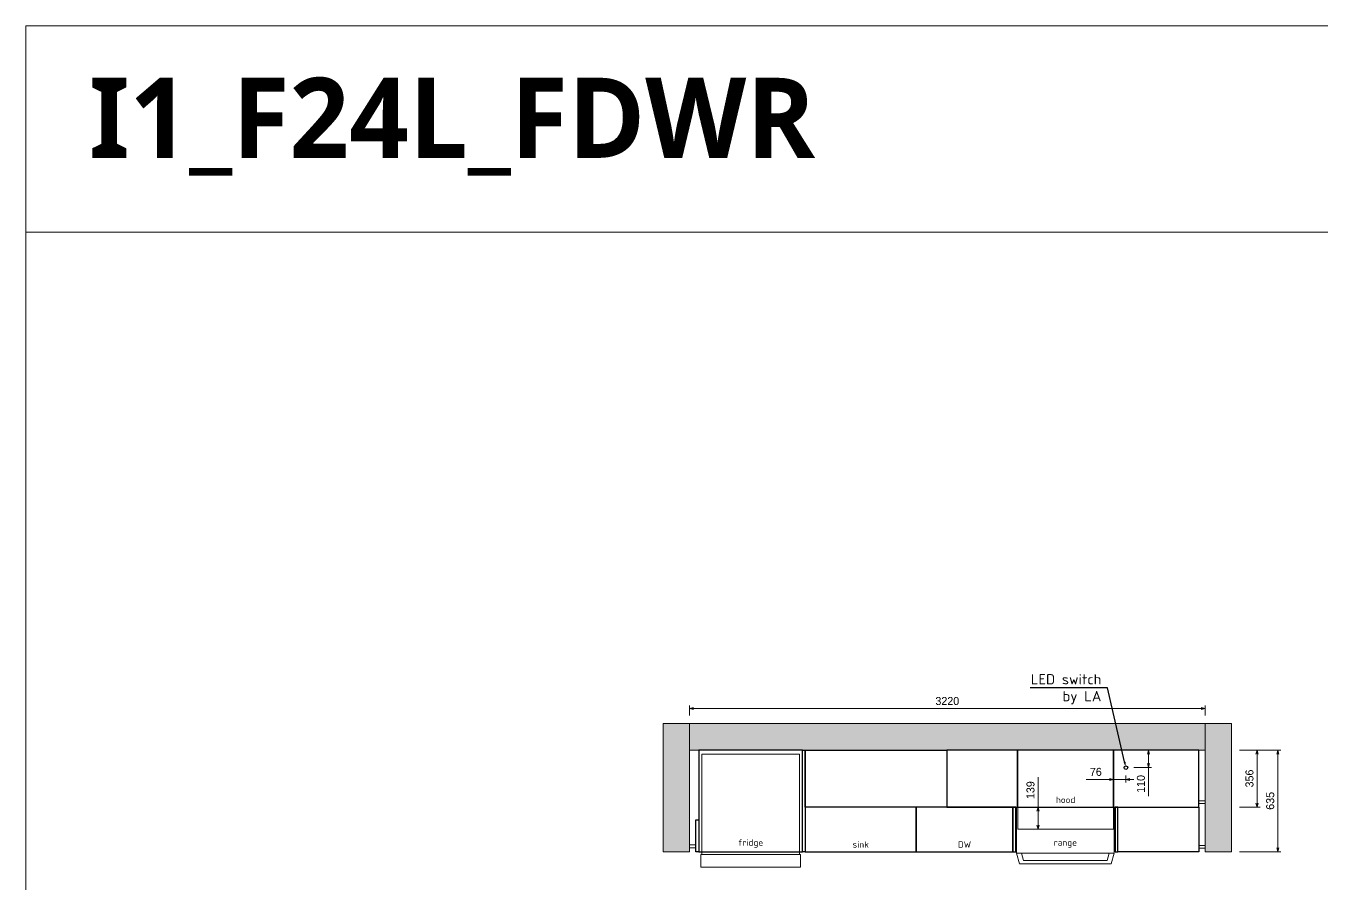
# Model space of a CAD drawing. Header units: millimetres. Extents: x 317748 to 451058, y -7309 to 88509.
# Drawn here: x 351148 to 359244, y 58147 to 63507 of the extents above; entities that cross this region are included whole.
import ezdxf
from ezdxf import colors
from ezdxf.entities.mleader import LeaderData, LeaderLine
from ezdxf.math import Vec2, Vec3

# ---------------------------------------------------------------- set-up
doc = ezdxf.new("R2010")
doc.units = ezdxf.units.MM
doc.header["$LTSCALE"] = 2
doc.header["$MEASUREMENT"] = 0
doc.header["$PDMODE"] = 3
doc.layers.get('0').update_dxf_attribs({"lineweight": 30})
doc.layers.get('Defpoints').update_dxf_attribs({"color": 255, "lineweight": 0})
for name, color, linetype, lineweight in [('4', 6, 'Continuous', 18), ('Appliances', 4, 'Continuous', 13), ('Cabinets', 7, 'Continuous', 25), ('Dims', 4, 'Continuous', 20), ('Hatch_grey', 253, 'Continuous', 5), ('KK + Filler', 252, 'Continuous', 18)]:
    doc.layers.add(name, color=color, linetype=linetype, lineweight=lineweight)
doc.styles.add('AGS', font='ags.shx')
doc.styles.add('style1', font='simplex.shx')
doc.dimstyles.new('mm LG 30', dxfattribs={"dimtxt": 50, "dimasz": 25, "dimexe": 19, "dimexo": 50, "dimgap": 22, "dimtad": 1, "dimdec": 0, "dimdsep": 46, "dimtxsty": 'AGS', "dimblk": 'OPEN30', "dimcen": 2, "dimclrd": 256, "dimclre": 256, "dimclrt": 256, "dimadec": 0, "dimazin": 0, "dimtm": 1e-09, "dimtfac": 1, "dimtdec": 0, "dimtmove": 0, "dimatfit": 3, "dimldrblk": 'OPEN30', "dimfxl": 1, "dimtolj": 1, "dimlwd": -1, "dimlwe": -1, "dimarcsym": 0})

# ---------------------------------------------------------------- blocks, each defined once
blk = doc.blocks.new('_Open30')
at = {"color": 0, "linetype": 'ByBlock', "lineweight": -2}
for p, q in [((-1, 0.27), (0, 0)), ((0, 0), (-1, -0.27)), ((0, 0), (-1, 0))]:
    blk.add_line(p, q, dxfattribs=at)
blk = doc.blocks.new('*D98')
at = {"layer": 'Defpoints', "color": 0, "ltscale": 2, "transparency": 16777216}
for p in [(358018.5, 58984.6), (358018.5, 58874.6), (358159.6, 58874.6)]:
    blk.add_point(p, dxfattribs=at)
at = {"layer": 'Dims', "ltscale": 2, "transparency": 16777216}
for p, q in [((358068.5, 58984.6), (358178.6, 58984.6)), ((358159.6, 58959.6), (358159.6, 58899.6)), ((358068.5, 58874.6), (358178.6, 58874.6)), ((358159.6, 58874.6), (358159.6, 58696.1))]:
    blk.add_line(p, q, dxfattribs=at)
at = {"layer": 'Dims', "ltscale": 2, "transparency": 16777216, "xscale": 25, "yscale": 25, "zscale": 25}
for p, rotation in [((358159.6, 58984.6), 90), ((358159.6, 58874.6), 270)]:
    blk.add_blockref('_Open30', p, dxfattribs=dict(at, rotation=rotation))
at = {"layer": 'Dims', "ltscale": 2, "transparency": 16777216, "insert": (358112.6, 58772.9), "char_height": 50, "attachment_point": 5, "rotation": 90, "style": 'AGS'}
blk.add_mtext('\\A1;110', dxfattribs=at)
blk = doc.blocks.new('*D99')
at = {"layer": 'Defpoints', "color": 0, "ltscale": 2, "transparency": 16777216}
for p in [(357942.3, 58874.6), (358018.5, 58874.6), (357942.3, 58800.7)]:
    blk.add_point(p, dxfattribs=at)
at = {"layer": 'Dims', "ltscale": 2, "transparency": 16777216}
for p, q in [((357917.3, 58800.7), (357769.7, 58800.7)), ((357942.3, 58824.6), (357942.3, 58781.7)), ((358018.5, 58800.7), (357942.3, 58800.7)), ((358018.5, 58824.6), (358018.5, 58781.7)), ((358043.5, 58800.7), (358068.5, 58800.7))]:
    blk.add_line(p, q, dxfattribs=at)
at = {"layer": 'Dims', "ltscale": 2, "transparency": 16777216, "xscale": 25, "yscale": 25, "zscale": 25}
blk.add_blockref('_Open30', (357942.3, 58800.7), dxfattribs=at)
at = {"layer": 'Dims', "ltscale": 2, "transparency": 16777216, "xscale": 25, "yscale": 25, "zscale": 25, "rotation": 180}
blk.add_blockref('_Open30', (358018.5, 58800.7), dxfattribs=at)
at = {"layer": 'Dims', "ltscale": 2, "transparency": 16777216, "insert": (357831, 58847.7), "char_height": 50, "attachment_point": 5, "style": 'AGS'}
blk.add_mtext('\\A1;76', dxfattribs=at)
blk = doc.blocks.new('*D110')
at = {"layer": 'Defpoints', "color": 0, "ltscale": 2, "transparency": 16777216}
for p in [(355293.3, 59243.6), (355293.3, 59149.6), (358513.3, 59149.6)]:
    blk.add_point(p, dxfattribs=at)
at = {"layer": 'Dims', "ltscale": 2, "transparency": 16777216}
for p, q in [((355293.3, 59199.6), (355293.3, 59262.6)), ((358513.3, 59199.6), (358513.3, 59262.6)), ((358488.3, 59243.6), (355318.3, 59243.6))]:
    blk.add_line(p, q, dxfattribs=at)
at = {"layer": 'Dims', "ltscale": 2, "transparency": 16777216, "xscale": 25, "yscale": 25, "zscale": 25, "rotation": 180}
blk.add_blockref('_Open30', (355293.3, 59243.6), dxfattribs=at)
at = {"layer": 'Dims', "ltscale": 2, "transparency": 16777216, "xscale": 25, "yscale": 25, "zscale": 25}
blk.add_blockref('_Open30', (358513.3, 59243.6), dxfattribs=at)
at = {"layer": 'Dims', "ltscale": 2, "transparency": 16777216, "insert": (356903.3, 59290.6), "char_height": 50, "attachment_point": 5, "style": 'AGS'}
blk.add_mtext('\\A1;3220', dxfattribs=at)
blk = doc.blocks.new('*D111')
at = {"layer": 'Defpoints', "color": 0, "ltscale": 2, "transparency": 16777216}
for p in [(358678.3, 58984.6), (358678.3, 58628.6), (358837.8, 58628.6)]:
    blk.add_point(p, dxfattribs=at)
at = {"layer": 'Dims', "ltscale": 2, "transparency": 16777216}
for p, q in [((358728.3, 58984.6), (358856.8, 58984.6)), ((358837.8, 58959.6), (358837.8, 58653.6)), ((358728.3, 58628.6), (358856.8, 58628.6))]:
    blk.add_line(p, q, dxfattribs=at)
at = {"layer": 'Dims', "ltscale": 2, "transparency": 16777216, "xscale": 25, "yscale": 25, "zscale": 25}
for p, rotation in [((358837.8, 58984.6), 90), ((358837.8, 58628.6), 270)]:
    blk.add_blockref('_Open30', p, dxfattribs=dict(at, rotation=rotation))
at = {"layer": 'Dims', "ltscale": 2, "transparency": 16777216, "insert": (358790.8, 58806.6), "char_height": 50, "attachment_point": 5, "rotation": 90, "style": 'AGS'}
blk.add_mtext('\\A1;356', dxfattribs=at)
blk = doc.blocks.new('*D112')
at = {"layer": 'Defpoints', "color": 0, "ltscale": 2, "transparency": 16777216}
for p in [(358678.3, 58984.6), (358678.3, 58349.6), (358967.4, 58349.6)]:
    blk.add_point(p, dxfattribs=at)
at = {"layer": 'Dims', "ltscale": 2, "transparency": 16777216}
for p, q in [((358728.3, 58984.6), (358986.4, 58984.6)), ((358967.4, 58959.6), (358967.4, 58374.6)), ((358728.3, 58349.6), (358986.4, 58349.6))]:
    blk.add_line(p, q, dxfattribs=at)
at = {"layer": 'Dims', "ltscale": 2, "transparency": 16777216, "xscale": 25, "yscale": 25, "zscale": 25}
for p, rotation in [((358967.4, 58984.6), 90), ((358967.4, 58349.6), 270)]:
    blk.add_blockref('_Open30', p, dxfattribs=dict(at, rotation=rotation))
at = {"layer": 'Dims', "ltscale": 2, "transparency": 16777216, "insert": (358920.4, 58667.1), "char_height": 50, "attachment_point": 5, "rotation": 90, "style": 'AGS'}
blk.add_mtext('\\A1;635', dxfattribs=at)
blk = doc.blocks.new('*D103')
at = {"layer": 'Defpoints', "color": 0, "ltscale": 2, "transparency": 16777216}
for p in [(357343.8, 58628.6), (357470, 58628.6), (357343.8, 58489.6)]:
    blk.add_point(p, dxfattribs=at)
at = {"layer": 'Dims', "ltscale": 2, "transparency": 16777216}
for p, q in [((357470, 58628.6), (357470, 58814.3)), ((357393.8, 58628.6), (357489, 58628.6)), ((357470, 58514.6), (357470, 58603.6)), ((357393.8, 58489.6), (357489, 58489.6))]:
    blk.add_line(p, q, dxfattribs=at)
at = {"layer": 'Dims', "ltscale": 2, "transparency": 16777216, "xscale": 25, "yscale": 25, "zscale": 25}
for p, rotation in [((357470, 58628.6), 90), ((357470, 58489.6), 270)]:
    blk.add_blockref('_Open30', p, dxfattribs=dict(at, rotation=rotation))
at = {"layer": 'Dims', "ltscale": 2, "transparency": 16777216, "insert": (357423, 58734), "char_height": 50, "attachment_point": 5, "rotation": 90, "style": 'AGS'}
blk.add_mtext('\\A1;139', dxfattribs=at)

msp = doc.modelspace()

# ---------------------------------------------------------------- hatches: boundary and pattern name
at = {"layer": 'Hatch_grey', "ltscale": 2}
h = msp.add_hatch(color=256, dxfattribs=at)
h.dxf.hatch_style = 1
h.paths.add_polyline_path([(355293.3, 58349.6), (355128.3, 58349.6), (355128.3, 59149.6), (355293.3, 59149.6)])
h = msp.add_hatch(color=256, dxfattribs=at)
h.dxf.hatch_style = 1
h.paths.add_polyline_path([(355293.3, 58984.6), (355293.3, 59149.6), (358513.3, 59149.6), (358513.3, 58984.6)])
h = msp.add_hatch(color=256, dxfattribs=at)
h.dxf.hatch_style = 1
h.paths.add_polyline_path([(358513.3, 58349.6), (358678.3, 58349.6), (358678.3, 59149.6), (358513.3, 59149.6)])

# ---------------------------------------------------------------- linework, layer by layer
at = {"layer": '4'}
for points in [[(362103.7, 62218.4), (351148.2, 62218.4), (351148.2, 63507.4), (362103.7, 63507.4)], [(351148.2, 62218.4), (362103.7, 62218.4), (362103.7, 51638.9), (351148.2, 51638.9)]]:
    msp.add_lwpolyline(points, close=True, dxfattribs=at)
at = {"layer": 'Appliances', "ltscale": 2}
for points in [[(355369.8, 58332.6), (355979.8, 58332.6), (355979.8, 58959.6), (355369.8, 58959.6)], [(357940.8, 58984.6), (357343.8, 58984.6), (357343.8, 58489.6), (357940.8, 58489.6)], [(357336.3, 58340.6), (357945.3, 58340.6), (357945.3, 58628.6), (357336.3, 58628.6)], [(355364.3, 58252.6), (355985.3, 58252.6), (355985.3, 58332.6), (355364.3, 58332.6)], [(357915.3, 58340.6), (357902.7, 58293.6), (357378.9, 58293.6), (357366.3, 58340.6), (357336.3, 58340.6), (357354.3, 58273.6), (357927.4, 58273.6), (357945.3, 58340.6)]]:
    msp.add_lwpolyline(points, close=True, dxfattribs=at)
at = {"layer": 'Cabinets', "ltscale": 2}
for points in [[(355351.3, 58349.6), (355998.3, 58349.6), (355998.3, 58984.6), (355351.3, 58984.6)], [(355998.3, 58984.6), (356016.3, 58984.6), (356016.3, 58349.6), (355998.3, 58349.6)], [(356016.3, 58984.6), (356900.3, 58984.6), (356900.3, 58628.6), (356016.3, 58628.6)], [(356900.3, 58628.6), (357342.3, 58628.6), (357342.3, 58984.6), (356900.3, 58984.6)], [(357342.3, 58628.6), (357942.3, 58628.6), (357942.3, 58984.6), (357342.3, 58984.6)], [(357942.3, 58628.6), (358475.3, 58628.6), (358475.3, 58984.6), (357942.3, 58984.6)], [(356016.3, 58349.6), (356709.3, 58349.6), (356709.3, 58628.6), (356016.3, 58628.6)], [(356709.3, 58349.6), (357312.3, 58349.6), (357312.3, 58628.6), (356709.3, 58628.6)], [(357312.3, 58349.6), (357330.3, 58349.6), (357330.3, 58628.6), (357312.3, 58628.6)], [(357951.3, 58349.6), (357969.3, 58349.6), (357969.3, 58628.6), (357951.3, 58628.6)], [(357969.3, 58628.6), (358475.3, 58628.6), (358475.3, 58349.6), (357969.3, 58349.6)], [(355333.3, 58549.6), (355351.3, 58549.6), (355351.3, 58349.6), (355333.3, 58349.6)]]:
    msp.add_lwpolyline(points, close=True, dxfattribs=at)
at = {"layer": 'Cabinets'}
msp.add_circle((358018.5, 58874.6), 11.5, dxfattribs=at)
at = {"layer": 'Hatch_grey', "ltscale": 2}
for points in [[(355293.3, 58349.6), (355128.3, 58349.6), (355128.3, 59149.6), (355293.3, 59149.6)], [(355293.3, 58984.6), (355293.3, 59149.6), (358513.3, 59149.6), (358513.3, 58984.6)], [(358513.3, 58349.6), (358678.3, 58349.6), (358678.3, 59149.6), (358513.3, 59149.6)]]:
    msp.add_lwpolyline(points, close=True, dxfattribs=at)
at = {"layer": 'KK + Filler', "ltscale": 2}
for points in [[(358513.3, 58649.6), (358475.3, 58649.6), (358475.3, 58667.6), (358513.3, 58667.6)], [(355333.3, 58374.6), (355293.3, 58374.6), (355293.3, 58392.6), (355333.3, 58392.6)], [(358513.3, 58370.6), (358475.3, 58370.6), (358475.3, 58388.6), (358513.3, 58388.6)]]:
    msp.add_lwpolyline(points, close=True, dxfattribs=at)

# ---------------------------------------------------------------- texts
at = {"layer": '4', "color": 1, "insert": (351541.8, 63183.5), "char_height": 500.54, "attachment_point": 1, "style": 'style1'}
msp.add_mtext_dynamic_manual_height_columns('{\\fSegoe UI Semibold|b0|i0|c0|p34;\\C3;I1_F24L_FDWR}', width=12685.365, gutter_width=25.4, heights=[0], dxfattribs=at)
at = {"layer": 'Dims', "char_height": 40, "attachment_point": 8, "style": 'style1'}
for s, insert in [('\\pxqc;hood', (357642.3, 58653.6)), ('\\pxqc;fridge', (355674.8, 58374.6)), ('\\pxqc;sink', (356362.8, 58374.6)), ('\\pxqc;DW', (357010.8, 58374.6)), ('\\pxqc;range', (357640.8, 58374.6))]:
    msp.add_mtext_dynamic_manual_height_columns(s, width=405.632, gutter_width=25, heights=[143], dxfattribs=dict(at, insert=insert))

# ---------------------------------------------------------------- dimensions: what is measured, and where the dimension line sits
at = {"layer": 'Dims', "ltscale": 2}
dim = msp.add_linear_dim(base=(355293.3, 59243.6), p1=(358513.3, 59149.6), p2=(355293.3, 59149.6), dimstyle='mm LG 30', override={"dimpost": '\\X'}, dxfattribs=at)
dim.commit()
dim.dimension.update_dxf_attribs({"geometry": '*D110', "text_midpoint": (356903.3, 59290.6)})
dim = msp.add_linear_dim(base=(358159.6, 58874.6), p1=(358018.5, 58984.6), p2=(358018.5, 58874.6), angle=90, dimstyle='mm LG 30', override={"dimpost": '\\X'}, dxfattribs=at)
dim.commit()
dim.dimension.update_dxf_attribs({"geometry": '*D98', "text_midpoint": (358159.6, 58772.9), "dimtype": 160})
for base, p1, p2, angle, picture, middle in [((358837.8, 58628.6), (358678.3, 58984.6), (358678.3, 58628.6), 90, '*D111', (358790.8, 58806.6)), ((358967.4, 58349.6), (358678.3, 58984.6), (358678.3, 58349.6), 90, '*D112', (358920.4, 58667.1)), ((357942.3, 58800.7), (358018.5, 58874.6), (357942.3, 58874.6), 180, '*D99', (357831, 58847.7)), ((357470, 58628.6), (357343.8, 58489.6), (357343.8, 58628.6), 90, '*D103', (357423, 58734))]:
    dim = msp.add_linear_dim(base=base, p1=p1, p2=p2, angle=angle, dimstyle='mm LG 30', override={"dimpost": '\\X'}, dxfattribs=at)
    dim.commit()
    dim.dimension.update_dxf_attribs({"geometry": picture, "text_midpoint": middle})

# ---------------------------------------------------------------- leaders
at = {"layer": 'Dims'}
ml = msp.add_multileader_mtext('Standard', dxfattribs=at)
ml.set_content('LED switch\\Pby LA', color=256, style='style1')
ml.set_leader_properties()
ml.build(insert=Vec2(0, 0))
ml.multileader.update_dxf_attribs({"has_dogleg": 0, "text_left_attachment_type": 6, "text_right_attachment_type": 6, "dogleg_length": 0.36, "arrow_head_size": 38.1})
ctx = ml.context
ctx.base_point, ctx.char_height, ctx.arrow_head_size, ctx.landing_gap_size, ctx.plane_origin = Vec3(357325.8, 59373.9), 63.5, 38.1, 38.1, Vec3(357875, 58734.1)
ctx.left_attachment, ctx.right_attachment, ctx.text_align_type = 6, 6, 2
notes = []
notes.append((ctx, [(1, (1, 1, 0), (357904.3, 59373.9), (-1, 0), 0.36, [(0, [(358018.5, 58874.6)], 0, [])])]))
ctx.mtext.insert, ctx.mtext.width, ctx.mtext.alignment, ctx.mtext.flow_direction = Vec3(357865.8, 59458.5), 521.91, 3, 5
for ctx, leaders in notes:
    for number, flags, end, landing, length, lines in leaders:
        leader = LeaderData()
        leader.index, (leader.has_last_leader_line, leader.has_dogleg_vector, leader.attachment_direction) = number, flags
        leader.last_leader_point, leader.dogleg_vector, leader.dogleg_length = Vec3(end), Vec3(landing), length
        for number, points, colour, breaks in lines:
            line = LeaderLine()
            line.index, line.vertices, line.color, line.breaks = number, Vec3.list(points), colors.encode_raw_color(colour), breaks
            leader.lines.append(line)
        ctx.leaders.append(leader)

doc.saveas('drawing.dxf')
